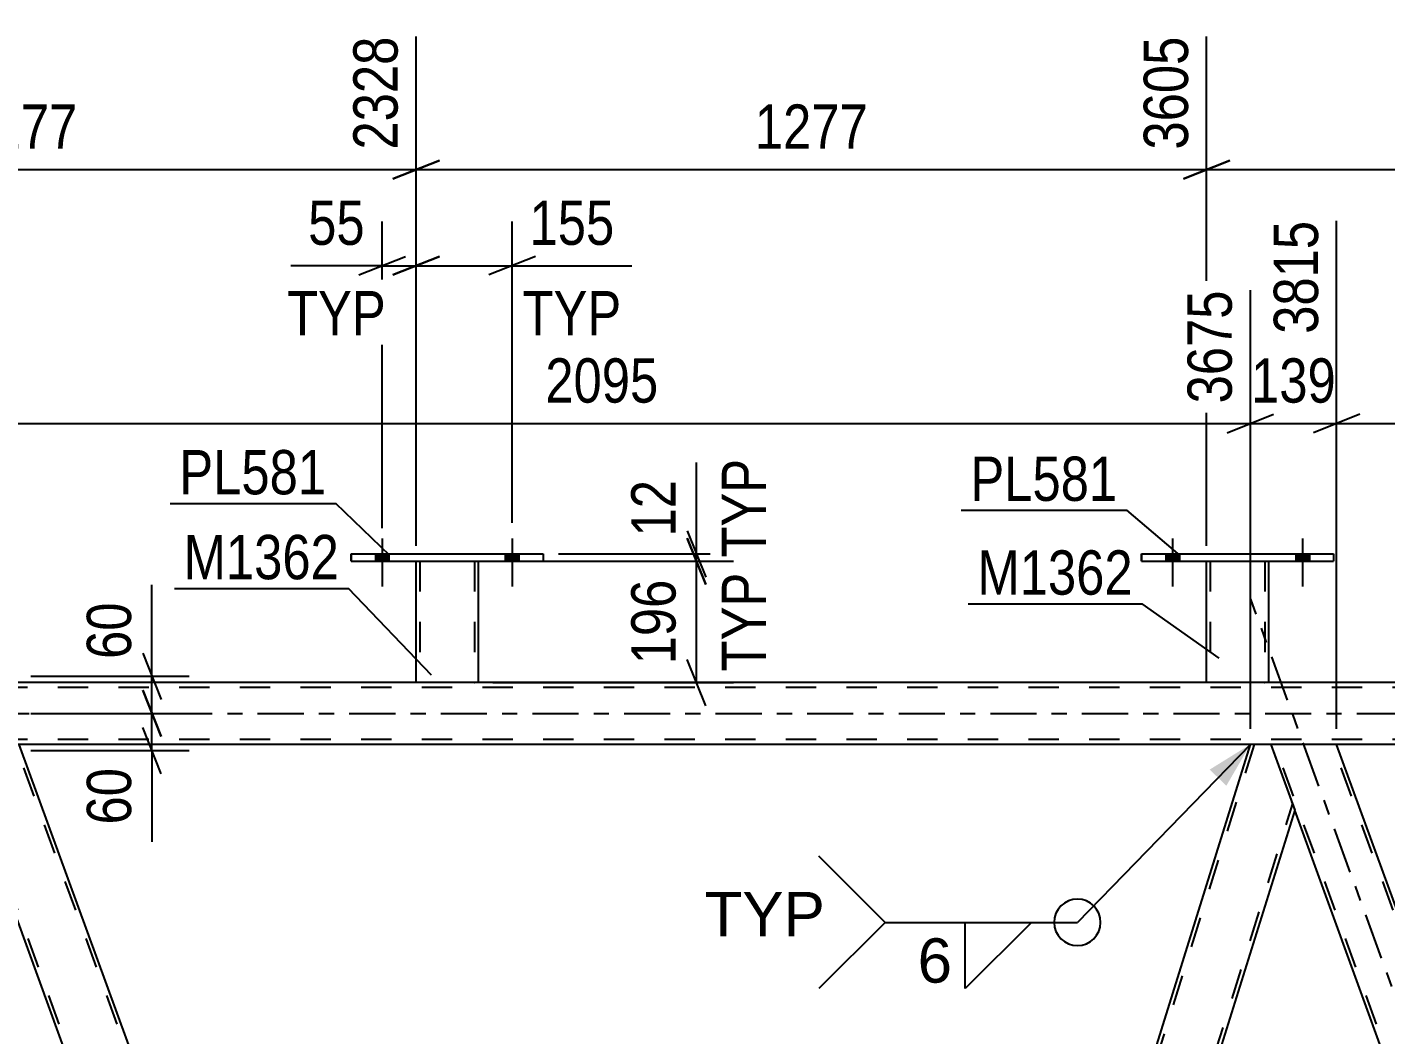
# Model space of a CAD drawing. Header units: millimetres. Extents: x 0 to 1766, y 0 to 560.
# Drawn here: x 1129.6 to 1217.4, y 406 to 471.2 of the extents above; entities that cross this region are included whole.
import ezdxf

# ---------------------------------------------------------------- set-up
doc = ezdxf.new("R2010")
doc.units = ezdxf.units.MM
doc.linetypes.add('DXK_LINE_DOT2', pattern=[3.9198, 1.9599, -1.9599])
doc.linetypes.add('DXK_LINE_DOT3', pattern=[5.9187, 2.979, -0.9799, 0.9799, -0.9799])
doc.styles.add('Arial', font='ARIAL.TTF', dxfattribs={"height": 0.2})
doc.styles.add('Arial Narrow', font='ARIALN.TTF', dxfattribs={"height": 0.2})

# ---------------------------------------------------------------- blocks, each defined once
blk = doc.blocks.new('Bolt-814172123-3380 - 3372')
at = {"linetype": 'Continuous'}
for points in [[(1152.142, 436.658), (1153.022, 436.658), (1153.022, 437.138), (1152.142, 437.138)], [(1160.542, 436.658), (1161.422, 436.658), (1161.422, 437.138), (1160.542, 437.138)]]:
    blk.add_hatch(color=1, dxfattribs=at).paths.add_polyline_path(points)
at = {"color": 1, "linetype": 'Continuous'}
for p, q in [((1152.582, 438.138), (1152.582, 435.018)), ((1160.982, 438.138), (1160.982, 435.018)), ((1152.142, 437.138), (1152.142, 436.658)), ((1153.022, 437.138), (1153.022, 436.658)), ((1160.542, 437.138), (1160.542, 436.658)), ((1161.422, 437.138), (1161.422, 436.658))]:
    blk.add_line(p, q, dxfattribs=at)
blk = doc.blocks.new('Bolt-814172123-3377 - 3372')
at = {"linetype": 'Continuous'}
for points in [[(1203.222, 436.658), (1204.102, 436.658), (1204.102, 437.138), (1203.222, 437.138)], [(1211.622, 436.658), (1212.502, 436.658), (1212.502, 437.138), (1211.622, 437.138)]]:
    blk.add_hatch(color=1, dxfattribs=at).paths.add_polyline_path(points)
at = {"color": 1, "linetype": 'Continuous'}
for p, q in [((1203.662, 438.138), (1203.662, 435.018)), ((1212.062, 438.138), (1212.062, 435.018)), ((1203.222, 437.138), (1203.222, 436.658)), ((1204.102, 437.138), (1204.102, 436.658)), ((1211.622, 437.138), (1211.622, 436.658)), ((1212.502, 437.138), (1212.502, 436.658))]:
    blk.add_line(p, q, dxfattribs=at)
blk = doc.blocks.new('Bolt-814172123-3378 - 3372')
at = {"linetype": 'Continuous'}
for points in [[(1203.222, 436.658), (1204.102, 436.658), (1204.102, 437.138), (1203.222, 437.138)], [(1211.622, 436.658), (1212.502, 436.658), (1212.502, 437.138), (1211.622, 437.138)]]:
    blk.add_hatch(color=1, dxfattribs=at).paths.add_polyline_path(points)
at = {"color": 1, "linetype": 'Continuous'}
for p, q in [((1203.662, 438.138), (1203.662, 435.018)), ((1212.062, 438.138), (1212.062, 435.018)), ((1203.222, 437.138), (1203.222, 436.658)), ((1204.102, 437.138), (1204.102, 436.658)), ((1211.622, 437.138), (1211.622, 436.658)), ((1212.502, 437.138), (1212.502, 436.658))]:
    blk.add_line(p, q, dxfattribs=at)
blk = doc.blocks.new('Bolt-814172123-3379 - 3372')
at = {"linetype": 'Continuous'}
for points in [[(1152.142, 436.658), (1153.022, 436.658), (1153.022, 437.138), (1152.142, 437.138)], [(1160.542, 436.658), (1161.422, 436.658), (1161.422, 437.138), (1160.542, 437.138)]]:
    blk.add_hatch(color=1, dxfattribs=at).paths.add_polyline_path(points)
at = {"color": 1, "linetype": 'Continuous'}
for p, q in [((1152.582, 438.138), (1152.582, 435.018)), ((1160.982, 438.138), (1160.982, 435.018)), ((1152.142, 437.138), (1152.142, 436.658)), ((1153.022, 437.138), (1153.022, 436.658)), ((1160.542, 437.138), (1160.542, 436.658)), ((1161.422, 437.138), (1161.422, 436.658))]:
    blk.add_line(p, q, dxfattribs=at)
blk = doc.blocks.new('Part-814172123-3405 - 3372')
at = {"color": 7, "linetype": 'DXK_LINE_DOT2'}
for p, q in [((1205.862, 436.66), (1209.862, 436.66)), ((1205.862, 436.658), (1205.862, 436.66)), ((1205.862, 436.66), (1205.862, 436.658)), ((1206.102, 436.66), (1206.102, 428.817)), ((1209.622, 436.66), (1209.622, 428.817)), ((1209.862, 436.66), (1209.862, 436.658)), ((1209.862, 436.658), (1209.862, 436.66)), ((1209.604, 428.817), (1209.622, 428.817))]:
    blk.add_line(p, q, dxfattribs=at)
at = {"color": 2, "linetype": 'Continuous'}
for p, q in [((1205.862, 428.817), (1205.862, 436.658)), ((1209.862, 436.658), (1209.862, 428.817)), ((1209.826, 428.817), (1205.862, 428.817)), ((1209.862, 428.817), (1209.826, 428.817))]:
    blk.add_line(p, q, dxfattribs=at)
blk = doc.blocks.new('Part-814172123-3410 - 3372')
at = {"color": 2, "linetype": 'Continuous'}
for p, q in [((1201.662, 436.658), (1201.662, 437.138)), ((1201.662, 437.138), (1201.662, 437.138)), ((1201.662, 437.138), (1214.062, 437.138)), ((1201.662, 436.658), (1201.662, 436.658)), ((1201.662, 436.658), (1214.062, 436.658)), ((1214.062, 437.138), (1214.062, 436.658))]:
    blk.add_line(p, q, dxfattribs=at)
at = {"color": 7, "linetype": 'DXK_LINE_DOT2'}
for p, q in [((1201.662, 437.138), (1201.662, 436.658)), ((1201.662, 437.138), (1201.662, 437.138)), ((1201.662, 436.658), (1201.662, 436.658)), ((1214.062, 437.138), (1214.062, 436.658))]:
    blk.add_line(p, q, dxfattribs=at)
blk = doc.blocks.new('Part-814172123-3415 - 3372')
at = {"color": 7, "linetype": 'DXK_LINE_DOT2'}
for p, q in [((1154.782, 436.66), (1158.782, 436.66)), ((1154.782, 436.658), (1154.782, 436.66)), ((1154.782, 436.66), (1154.782, 436.658)), ((1155.022, 436.66), (1155.022, 428.817)), ((1158.542, 436.66), (1158.542, 428.817)), ((1158.782, 436.66), (1158.782, 436.658)), ((1158.782, 436.658), (1158.782, 436.66)), ((1158.524, 428.817), (1158.542, 428.817))]:
    blk.add_line(p, q, dxfattribs=at)
at = {"color": 2, "linetype": 'Continuous'}
for p, q in [((1154.782, 428.817), (1154.782, 436.658)), ((1158.782, 436.658), (1158.782, 428.817)), ((1158.745, 428.817), (1154.782, 428.817)), ((1158.782, 428.817), (1158.745, 428.817))]:
    blk.add_line(p, q, dxfattribs=at)
blk = doc.blocks.new('Part-814172123-3420 - 3372')
at = {"color": 2, "linetype": 'Continuous'}
for p, q in [((1150.582, 436.658), (1150.582, 437.138)), ((1150.582, 437.138), (1150.582, 437.138)), ((1150.582, 437.138), (1162.982, 437.138)), ((1150.582, 436.658), (1150.582, 436.658)), ((1150.582, 436.658), (1162.982, 436.658)), ((1162.982, 437.138), (1162.982, 436.658))]:
    blk.add_line(p, q, dxfattribs=at)
at = {"color": 7, "linetype": 'DXK_LINE_DOT2'}
for p, q in [((1150.582, 437.138), (1150.582, 436.658)), ((1150.582, 437.138), (1150.582, 437.138)), ((1150.582, 436.658), (1150.582, 436.658)), ((1162.982, 437.138), (1162.982, 436.658))]:
    blk.add_line(p, q, dxfattribs=at)
blk = doc.blocks.new('Part-814172123-3641 - 3372')
at = {"color": 7, "linetype": 'DXK_LINE_DOT2'}
for p, q in [((1694.121, 428.499), (1061.675, 428.499)), ((1158.782, 428.819), (1154.782, 428.819)), ((1209.862, 428.819), (1205.862, 428.819)), ((1694.121, 425.139), (1061.675, 425.139)), ((1214.266, 424.819), (1208.691, 424.819))]:
    blk.add_line(p, q, dxfattribs=at)
at = {"color": 2, "linetype": 'Continuous'}
for p, q in [((1154.782, 428.819), (1128.877, 428.819)), ((1205.862, 428.819), (1158.782, 428.819)), ((1256.943, 428.819), (1209.862, 428.819)), ((1208.691, 424.819), (1129.132, 424.819)), ((1293.825, 424.819), (1214.266, 424.819))]:
    blk.add_line(p, q, dxfattribs=at)
at = {"color": 7, "linetype": 'DXK_LINE_DOT3'}
blk.add_line((1061.675, 426.819), (1694.121, 426.819), dxfattribs=at)
blk = doc.blocks.new('Part-814172123-3597 - 3372')
at = {"color": 2, "linetype": 'Continuous'}
for p, q in [((1171.989, 307.07), (1208.691, 424.819)), ((1210.009, 424.819), (1208.691, 424.819)), ((1210.009, 424.819), (1211.556, 420.569)), ((1211.556, 420.569), (1175.097, 303.599)), ((1173.252, 303.599), (1171.989, 307.07))]:
    blk.add_line(p, q, dxfattribs=at)
at = {"color": 7, "linetype": 'DXK_LINE_DOT2'}
for p, q in [((1208.943, 424.819), (1172.124, 306.698)), ((1174.846, 303.599), (1211.421, 420.941)), ((1171.989, 307.07), (1171.989, 307.07)), ((1175.097, 303.599), (1173.252, 303.599))]:
    blk.add_line(p, q, dxfattribs=at)
blk = doc.blocks.new('Part-814172123-3592 - 3372')
at = {"color": 7, "linetype": 'DXK_LINE_DOT3'}
blk.add_line((1259.678, 294.202), (1208.717, 434.216), dxfattribs=at)
at = {"color": 2, "linetype": 'Continuous'}
for p, q in [((1213.755, 424.819), (1210.009, 424.819)), ((1214.266, 424.819), (1213.755, 424.819)), ((1256.634, 308.415), (1214.266, 424.819)), ((1252.377, 308.415), (1211.556, 420.569))]:
    blk.add_line(p, q, dxfattribs=at)
at = {"color": 7, "linetype": 'DXK_LINE_DOT2'}
for p, q in [((1210.009, 424.819), (1211.556, 420.569)), ((1254.385, 303.599), (1210.265, 424.819)), ((1258.131, 303.599), (1214.01, 424.819)), ((1254.13, 303.599), (1252.377, 308.415)), ((1258.386, 303.599), (1256.634, 308.415)), ((1258.386, 303.599), (1254.13, 303.599))]:
    blk.add_line(p, q, dxfattribs=at)
blk = doc.blocks.new('Part-814172123-3647 - 3372')
at = {"color": 7, "linetype": 'DXK_LINE_DOT2'}
for p, q in [((1125.02, 424.42), (1124.875, 424.819)), ((1124.914, 424.819), (1124.875, 424.819)), ((1124.875, 424.819), (1128.877, 424.819)), ((1169.251, 303.599), (1125.13, 424.819)), ((1172.997, 303.599), (1128.876, 424.819)), ((1173.252, 303.599), (1171.989, 307.07)), ((1173.252, 303.599), (1168.995, 303.599))]:
    blk.add_line(p, q, dxfattribs=at)
at = {"color": 2, "linetype": 'Continuous'}
for p, q in [((1168.995, 303.599), (1125.02, 424.42)), ((1129.132, 424.819), (1128.877, 424.819)), ((1171.989, 307.07), (1129.132, 424.819))]:
    blk.add_line(p, q, dxfattribs=at)
blk = doc.blocks.new('StraightDimension-814172123-4452 - 3372')
at = {"color": 7, "linetype": 'Continuous'}
for p, q in [((1214.266, 425.819), (1214.266, 458.682)), ((1208.691, 425.819), (1208.691, 454.182)), ((1207.191, 444.969), (1210.191, 446.169)), ((1215.766, 446.169), (1212.766, 444.969)), ((1208.691, 445.569), (1214.266, 445.569))]:
    blk.add_line(p, q, dxfattribs=at)
at = {"color": 0}
blk.add_wipeout([(1214.821, 446.319), (1214.821, 450.519), (1208.136, 450.519), (1208.136, 446.319)], dxfattribs=at)
at = {"color": 3, "style": 'Arial Narrow'}
blk.add_text('139', height=2.8633, dxfattribs=at).set_placement((1208.736, 446.919))
at = {"color": 0, "linetype": 'Continuous'}
blk.add_wipeout([(1213.666, 459.282), (1209.466, 459.282), (1209.466, 450.769), (1213.666, 450.769)], dxfattribs=at)
at = {"color": 3, "linetype": 'Continuous', "style": 'Arial Narrow'}
blk.add_text('3815', height=2.8633, rotation=90.00021, dxfattribs=at).set_placement((1213.066, 451.369))
blk = doc.blocks.new('StraightDimension-814172123-4477 - 3372')
at = {"color": 7, "linetype": 'Continuous'}
for p, q in [((1214.266, 425.819), (1214.266, 458.682)), ((1293.825, 425.819), (1293.825, 454.182)), ((1215.766, 446.169), (1212.766, 444.969)), ((1292.325, 444.969), (1295.325, 446.169)), ((1214.266, 445.569), (1293.825, 445.569))]:
    blk.add_line(p, q, dxfattribs=at)
at = {"color": 0}
blk.add_wipeout([(1258.302, 446.319), (1258.302, 450.519), (1249.789, 450.519), (1249.789, 446.319)], dxfattribs=at)
at = {"color": 3, "style": 'Arial Narrow'}
blk.add_text('1989', height=2.8633, dxfattribs=at).set_placement((1250.389, 446.919))
at = {"color": 0, "linetype": 'Continuous'}
blk.add_wipeout([(1293.225, 454.782), (1289.025, 454.782), (1289.025, 446.269), (1293.225, 446.269)], dxfattribs=at)
at = {"color": 3, "linetype": 'Continuous', "style": 'Arial Narrow'}
blk.add_text('5804', height=2.8633, rotation=90.00021, dxfattribs=at).set_placement((1292.625, 446.869))
blk = doc.blocks.new('StraightDimension-814172123-4958 - 3372')
at = {"color": 7, "linetype": 'Continuous'}
for p, q in [((1154.782, 437.66), (1154.782, 470.597)), ((1205.862, 437.66), (1205.862, 470.597)), ((1156.282, 462.584), (1153.282, 461.384)), ((1154.782, 461.984), (1205.862, 461.984)), ((1204.362, 461.384), (1207.362, 462.584))]:
    blk.add_line(p, q, dxfattribs=at)
at = {"color": 0}
blk.add_wipeout([(1184.578, 462.734), (1184.578, 466.934), (1176.066, 466.934), (1176.066, 462.734)], dxfattribs=at)
at = {"color": 3, "style": 'Arial Narrow'}
blk.add_text('1277', height=2.8633, dxfattribs=at).set_placement((1176.666, 463.334))
at = {"color": 0, "linetype": 'Continuous'}
blk.add_wipeout([(1205.262, 471.197), (1201.062, 471.197), (1201.062, 462.684), (1205.262, 462.684)], dxfattribs=at)
at = {"color": 3, "linetype": 'Continuous', "style": 'Arial Narrow'}
blk.add_text('3605', height=2.8633, rotation=90.00021, dxfattribs=at).set_placement((1204.662, 463.284))
blk = doc.blocks.new('StraightDimension-814172123-4948 - 3372')
at = {"color": 7, "linetype": 'Continuous'}
for p, q in [((1205.862, 437.66), (1205.862, 470.597)), ((1256.943, 437.658), (1256.943, 470.597)), ((1207.362, 462.584), (1204.362, 461.384)), ((1205.862, 461.984), (1256.943, 461.984)), ((1255.443, 461.384), (1258.443, 462.584))]:
    blk.add_line(p, q, dxfattribs=at)
at = {"color": 0}
blk.add_wipeout([(1235.659, 462.734), (1235.659, 466.934), (1227.146, 466.934), (1227.146, 462.734)], dxfattribs=at)
at = {"color": 3, "style": 'Arial Narrow'}
blk.add_text('1277', height=2.8633, dxfattribs=at).set_placement((1227.746, 463.334))
at = {"color": 0, "linetype": 'Continuous'}
blk.add_wipeout([(1256.343, 471.197), (1252.143, 471.197), (1252.143, 462.684), (1256.343, 462.684)], dxfattribs=at)
at = {"color": 3, "linetype": 'Continuous', "style": 'Arial Narrow'}
blk.add_text('4882', height=2.8633, rotation=90.00021, dxfattribs=at).set_placement((1255.743, 463.284))
blk = doc.blocks.new('StraightDimension-814172123-5023 - 3372')
at = {"color": 7, "linetype": 'Continuous'}
for p, q in [((1172.894, 437.138), (1172.894, 443.045)), ((1172.894, 437.138), (1172.894, 443.045)), ((1172.294, 438.638), (1173.494, 435.638)), ((1173.494, 435.158), (1172.294, 438.158)), ((1159.745, 436.658), (1175.294, 436.658)), ((1163.982, 437.138), (1175.294, 437.138)), ((1172.894, 436.658), (1172.894, 437.138))]:
    blk.add_line(p, q, dxfattribs=at)
at = {"color": 0, "linetype": 'Continuous'}
blk.add_wipeout([(1177.994, 443.886), (1173.794, 443.886), (1173.794, 436.297), (1177.994, 436.297)], dxfattribs=at)
at = {"color": 0}
blk.add_wipeout([(1172.144, 442.52), (1167.944, 442.52), (1167.944, 437.663), (1172.144, 437.663)], dxfattribs=at)
at = {"color": 3, "linetype": 'Continuous', "style": 'Arial Narrow'}
blk.add_text('TYP', height=2.8633, rotation=90.00021, dxfattribs=at).set_placement((1177.394, 436.897))
at = {"color": 3, "style": 'Arial Narrow'}
blk.add_text('12', height=2.8633, rotation=90.00021, dxfattribs=at).set_placement((1171.544, 438.263))
blk = doc.blocks.new('StraightDimension-814172123-5004 - 3372')
at = {"color": 7, "linetype": 'Continuous'}
for p, q in [((1172.294, 438.158), (1173.494, 435.158)), ((1159.745, 436.658), (1175.294, 436.658)), ((1172.894, 428.817), (1172.894, 436.658)), ((1173.494, 427.317), (1172.294, 430.317)), ((1159.745, 428.817), (1175.294, 428.817))]:
    blk.add_line(p, q, dxfattribs=at)
at = {"color": 0, "linetype": 'Continuous'}
blk.add_wipeout([(1177.994, 436.533), (1173.794, 436.533), (1173.794, 428.943), (1177.994, 428.943)], dxfattribs=at)
at = {"color": 0}
blk.add_wipeout([(1172.144, 436.08), (1167.944, 436.08), (1167.944, 429.396), (1172.144, 429.396)], dxfattribs=at)
at = {"color": 3, "linetype": 'Continuous', "style": 'Arial Narrow'}
blk.add_text('TYP', height=2.8633, rotation=90.00021, dxfattribs=at).set_placement((1177.394, 429.543))
at = {"color": 3, "style": 'Arial Narrow'}
blk.add_text('196', height=2.8633, rotation=90.00021, dxfattribs=at).set_placement((1171.544, 429.996))
blk = doc.blocks.new('StraightDimension-814172123-3816 - 3372')
at = {"color": 7, "linetype": 'Continuous'}
for p, q in [((1137.108, 428.319), (1138.308, 425.319)), ((1129.877, 426.819), (1140.108, 426.819)), ((1137.708, 424.42), (1137.708, 426.819)), ((1138.308, 422.92), (1137.108, 425.92)), ((1129.877, 424.42), (1140.108, 424.42)), ((1137.708, 424.42), (1137.708, 418.514)), ((1137.708, 424.42), (1137.708, 418.514))]:
    blk.add_line(p, q, dxfattribs=at)
at = {"color": 0}
blk.add_wipeout([(1136.958, 423.895), (1132.758, 423.895), (1132.758, 419.039), (1136.958, 419.039)], dxfattribs=at)
at = {"color": 3, "style": 'Arial Narrow'}
blk.add_text('60', height=2.8633, rotation=90.00021, dxfattribs=at).set_placement((1136.358, 419.639))
blk = doc.blocks.new('StraightDimension-814172123-3827 - 3372')
at = {"color": 7, "linetype": 'Continuous'}
for p, q in [((1137.708, 429.22), (1137.708, 435.127)), ((1137.708, 429.22), (1137.708, 435.127)), ((1137.108, 430.72), (1138.308, 427.72)), ((1129.877, 429.22), (1140.108, 429.22)), ((1137.708, 426.819), (1137.708, 429.22)), ((1138.308, 425.319), (1137.108, 428.319)), ((1129.877, 426.819), (1140.108, 426.819))]:
    blk.add_line(p, q, dxfattribs=at)
at = {"color": 0}
blk.add_wipeout([(1136.958, 434.602), (1132.758, 434.602), (1132.758, 429.745), (1136.958, 429.745)], dxfattribs=at)
at = {"color": 3, "style": 'Arial Narrow'}
blk.add_text('60', height=2.8633, rotation=90.00021, dxfattribs=at).set_placement((1136.358, 430.345))
blk = doc.blocks.new('StraightDimension-814172123-4435 - 3372')
at = {"color": 7, "linetype": 'Continuous'}
for p, q in [((1124.875, 425.819), (1124.875, 454.182)), ((1208.691, 425.819), (1208.691, 454.182)), ((1126.375, 446.169), (1123.375, 444.969)), ((1207.191, 444.969), (1210.191, 446.169)), ((1124.875, 445.569), (1208.691, 445.569))]:
    blk.add_line(p, q, dxfattribs=at)
at = {"color": 0}
blk.add_wipeout([(1171.039, 446.319), (1171.039, 450.519), (1162.527, 450.519), (1162.527, 446.319)], dxfattribs=at)
at = {"color": 3, "style": 'Arial Narrow'}
blk.add_text('2095', height=2.8633, dxfattribs=at).set_placement((1163.127, 446.919))
at = {"color": 0, "linetype": 'Continuous'}
blk.add_wipeout([(1208.091, 454.782), (1203.891, 454.782), (1203.891, 446.269), (1208.091, 446.269)], dxfattribs=at)
at = {"color": 3, "linetype": 'Continuous', "style": 'Arial Narrow'}
blk.add_text('3675', height=2.8633, rotation=90.00021, dxfattribs=at).set_placement((1207.491, 446.869))
blk = doc.blocks.new('StraightDimension-814172123-4968 - 3372')
at = {"color": 7, "linetype": 'Continuous'}
for p, q in [((1103.701, 437.66), (1103.701, 470.597)), ((1154.782, 437.66), (1154.782, 470.597)), ((1105.201, 462.584), (1102.201, 461.384)), ((1103.701, 461.984), (1154.782, 461.984)), ((1153.282, 461.384), (1156.282, 462.584))]:
    blk.add_line(p, q, dxfattribs=at)
at = {"color": 0}
blk.add_wipeout([(1133.498, 462.734), (1133.498, 466.934), (1124.985, 466.934), (1124.985, 462.734)], dxfattribs=at)
at = {"color": 3, "style": 'Arial Narrow'}
blk.add_text('1277', height=2.8633, dxfattribs=at).set_placement((1125.585, 463.334))
at = {"color": 0, "linetype": 'Continuous'}
blk.add_wipeout([(1154.182, 471.197), (1149.982, 471.197), (1149.982, 462.684), (1154.182, 462.684)], dxfattribs=at)
at = {"color": 3, "linetype": 'Continuous', "style": 'Arial Narrow'}
blk.add_text('2328', height=2.8633, rotation=90.00021, dxfattribs=at).set_placement((1153.582, 463.284))
blk = doc.blocks.new('StraightDimension-814172123-4989 - 3372')
at = {"color": 7, "linetype": 'Continuous'}
for p, q in [((1152.582, 438.796), (1152.582, 458.621)), ((1154.782, 437.658), (1154.782, 458.621)), ((1152.582, 455.771), (1146.676, 455.771)), ((1152.582, 455.771), (1146.676, 455.771)), ((1151.082, 455.171), (1154.082, 456.371)), ((1152.582, 455.771), (1154.782, 455.771)), ((1156.282, 456.371), (1153.282, 455.171))]:
    blk.add_line(p, q, dxfattribs=at)
at = {"color": 0}
blk.add_wipeout([(1152.057, 456.521), (1152.057, 460.721), (1147.201, 460.721), (1147.201, 456.521)], dxfattribs=at)
at = {"color": 0, "linetype": 'Continuous'}
blk.add_wipeout([(1153.423, 450.671), (1153.423, 454.871), (1145.834, 454.871), (1145.834, 450.671)], dxfattribs=at)
at = {"color": 3, "style": 'Arial Narrow'}
blk.add_text('55', height=2.8633, dxfattribs=at).set_placement((1147.801, 457.121))
at = {"color": 3, "linetype": 'Continuous', "style": 'Arial Narrow'}
blk.add_text('TYP', height=2.8633, dxfattribs=at).set_placement((1146.434, 451.271))
blk = doc.blocks.new('StraightDimension-814172123-4996 - 3372')
at = {"color": 7, "linetype": 'Continuous'}
for p, q in [((1154.782, 437.658), (1154.782, 458.621)), ((1160.982, 439.138), (1160.982, 458.621)), ((1153.282, 455.171), (1156.282, 456.371)), ((1154.782, 455.771), (1160.982, 455.771)), ((1162.482, 456.371), (1159.482, 455.171)), ((1160.982, 455.771), (1168.716, 455.771)), ((1160.982, 455.771), (1168.716, 455.771))]:
    blk.add_line(p, q, dxfattribs=at)
at = {"color": 0}
blk.add_wipeout([(1168.191, 456.521), (1168.191, 460.721), (1161.507, 460.721), (1161.507, 456.521)], dxfattribs=at)
at = {"color": 0, "linetype": 'Continuous'}
blk.add_wipeout([(1168.644, 450.671), (1168.644, 454.871), (1161.054, 454.871), (1161.054, 450.671)], dxfattribs=at)
at = {"color": 3, "style": 'Arial Narrow'}
blk.add_text('155', height=2.8633, dxfattribs=at).set_placement((1162.107, 457.121))
at = {"color": 3, "linetype": 'Continuous', "style": 'Arial Narrow'}
blk.add_text('TYP', height=2.8633, dxfattribs=at).set_placement((1161.654, 451.271))
blk = doc.blocks.new('Mark-814172123-3401 - 3372')
at = {"color": 30, "linetype": 'Continuous'}
for p in [(1190.453, 433.901), (1206.674, 430.398)]:
    blk.add_line(p, (1201.704, 433.901), dxfattribs=at)
at = {"color": 0}
blk.add_wipeout([(1201.104, 434.501), (1201.104, 437.501), (1191.053, 437.501), (1191.053, 434.501)], dxfattribs=at)
blk.add_wipeout([(1201.104, 434.501), (1201.104, 437.501), (1191.053, 437.501), (1191.053, 434.501)], dxfattribs=at)
at = {"color": 3, "style": 'Arial Narrow'}
blk.add_text('M1362', height=2.8633, dxfattribs=at).set_placement((1191.053, 434.501))
blk = doc.blocks.new('Mark-814172123-3406 - 3372')
at = {"color": 30, "linetype": 'Continuous'}
for p in [(1189.998, 439.964), (1204.154, 437.031)]:
    blk.add_line(p, (1200.701, 439.964), dxfattribs=at)
at = {"color": 0}
blk.add_wipeout([(1200.101, 440.564), (1200.101, 443.564), (1190.598, 443.564), (1190.598, 440.564)], dxfattribs=at)
blk.add_wipeout([(1200.101, 440.564), (1200.101, 443.564), (1190.598, 443.564), (1190.598, 440.564)], dxfattribs=at)
at = {"color": 3, "style": 'Arial Narrow'}
blk.add_text('PL581', height=2.8633, dxfattribs=at).set_placement((1190.598, 440.564))
blk = doc.blocks.new('Mark-814172123-3411 - 3372')
at = {"color": 30, "linetype": 'Continuous'}
for p in [(1139.154, 434.898), (1155.78, 429.297)]:
    blk.add_line(p, (1150.405, 434.898), dxfattribs=at)
at = {"color": 0}
blk.add_wipeout([(1149.805, 435.498), (1149.805, 438.498), (1139.754, 438.498), (1139.754, 435.498)], dxfattribs=at)
blk.add_wipeout([(1149.805, 435.498), (1149.805, 438.498), (1139.754, 438.498), (1139.754, 435.498)], dxfattribs=at)
at = {"color": 3, "style": 'Arial Narrow'}
blk.add_text('M1362', height=2.8633, dxfattribs=at).set_placement((1139.754, 435.498))
blk = doc.blocks.new('Mark-814172123-3416 - 3372')
at = {"color": 30, "linetype": 'Continuous'}
for p in [(1138.874, 440.387), (1153.074, 437.031)]:
    blk.add_line(p, (1149.578, 440.387), dxfattribs=at)
at = {"color": 0}
blk.add_wipeout([(1148.978, 440.987), (1148.978, 443.987), (1139.474, 443.987), (1139.474, 440.987)], dxfattribs=at)
blk.add_wipeout([(1148.978, 440.987), (1148.978, 443.987), (1139.474, 443.987), (1139.474, 440.987)], dxfattribs=at)
at = {"color": 3, "style": 'Arial Narrow'}
blk.add_text('PL581', height=2.8633, dxfattribs=at).set_placement((1139.474, 440.987))
blk = doc.blocks.new('WeldMark-814172123-5055 - 3372')
at = {"linetype": 'Continuous'}
blk.add_hatch(color=30, dxfattribs=at).paths.add_polyline_path([(1206.063, 423.19), (1208.691, 424.819), (1207.139, 422.145)])
at = {"color": 30, "linetype": 'Continuous'}
for p in [(1208.691, 424.819), (1185.087, 413.311)]:
    blk.add_line(p, (1197.511, 413.311), dxfattribs=at)
at = {"color": 3, "linetype": 'Continuous'}
for p, q in [((1185.087, 413.311), (1180.802, 417.596)), ((1185.087, 413.311), (1180.802, 409.025)), ((1190.268, 413.311), (1194.554, 413.311)), ((1194.554, 413.311), (1190.268, 409.025)), ((1190.268, 409.025), (1190.268, 413.311))]:
    blk.add_line(p, q, dxfattribs=at)
for start, end in [(90, 270), (270, 90)]:
    blk.add_arc((1197.511, 413.311), 1.5, start, end, dxfattribs=at)
at = {"color": 0}
blk.add_wipeout([(1189.611, 409.211), (1189.611, 412.611), (1186.987, 412.611), (1186.987, 409.211)], dxfattribs=at)
at = {"color": 3, "style": 'Arial'}
blk.add_text('6', height=2.865, dxfattribs=at).set_placement((1187.187, 409.411))
at = {"color": 0, "linetype": 'Continuous'}
blk.add_wipeout([(1181.187, 412.411), (1181.187, 415.411), (1173.412, 415.411), (1173.412, 412.411)], dxfattribs=at)
blk.add_wipeout([(1181.187, 412.411), (1181.187, 415.411), (1173.412, 415.411), (1173.412, 412.411)], dxfattribs=at)
at = {"color": 3, "linetype": 'Continuous', "style": 'Arial'}
blk.add_text('TYP', height=2.8652, dxfattribs=at).set_placement((1173.412, 412.411))

msp = doc.modelspace()

# ---------------------------------------------------------------- block references
for name in ['Bolt-814172123-3380 - 3372', 'Bolt-814172123-3379 - 3372', 'Bolt-814172123-3377 - 3372', 'Bolt-814172123-3378 - 3372', 'Part-814172123-3420 - 3372', 'Part-814172123-3415 - 3372', 'Part-814172123-3410 - 3372', 'Part-814172123-3405 - 3372', 'Part-814172123-3592 - 3372', 'Part-814172123-3641 - 3372', 'Part-814172123-3647 - 3372', 'Part-814172123-3597 - 3372']:
    msp.add_blockref(name, (0, 0))

# ---------------------------------------------------------------- next in the draw order: block references
for name in ['StraightDimension-814172123-4452 - 3372', 'StraightDimension-814172123-3816 - 3372', 'WeldMark-814172123-5055 - 3372']:
    msp.add_blockref(name, (0, 0))

# ---------------------------------------------------------------- next in the draw order: block references
for name in ['StraightDimension-814172123-4958 - 3372', 'StraightDimension-814172123-4477 - 3372', 'StraightDimension-814172123-3827 - 3372']:
    msp.add_blockref(name, (0, 0))

# ---------------------------------------------------------------- next in the draw order: block references
for name in ['StraightDimension-814172123-4948 - 3372', 'StraightDimension-814172123-5023 - 3372']:
    msp.add_blockref(name, (0, 0))

# ---------------------------------------------------------------- next in the draw order: block references
msp.add_blockref('StraightDimension-814172123-5004 - 3372', (0, 0))

# ---------------------------------------------------------------- next in the draw order: block references
msp.add_blockref('StraightDimension-814172123-4435 - 3372', (0, 0))

# ---------------------------------------------------------------- next in the draw order: block references
for name in ['StraightDimension-814172123-4968 - 3372', 'Mark-814172123-3401 - 3372']:
    msp.add_blockref(name, (0, 0))

# ---------------------------------------------------------------- next in the draw order: block references
for name in ['StraightDimension-814172123-4989 - 3372', 'Mark-814172123-3406 - 3372']:
    msp.add_blockref(name, (0, 0))

# ---------------------------------------------------------------- next in the draw order: block references
msp.add_blockref('StraightDimension-814172123-4996 - 3372', (0, 0))

# ---------------------------------------------------------------- next in the draw order: block references
msp.add_blockref('Mark-814172123-3411 - 3372', (0, 0))

# ---------------------------------------------------------------- next in the draw order: block references
msp.add_blockref('Mark-814172123-3416 - 3372', (0, 0))

doc.saveas('drawing.dxf')
